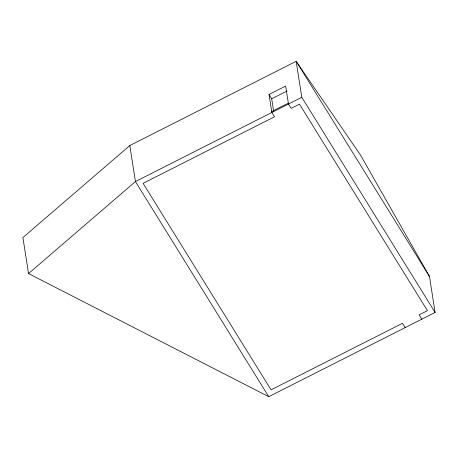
<?xml version="1.0" encoding="UTF-8"?>
<svg xmlns="http://www.w3.org/2000/svg" width="458" height="458" viewBox="0 0 458 458"><rect width="100%" height="100%" fill="white"/><g stroke="black" fill="none" stroke-linecap="round" stroke-linejoin="round"><path stroke-width="0.69" d="M129.803 145.558L22.9 237.565L28.539 273.575L268.749 396.691L435.1 312.442L429.461 276.437L360.692 155.371L296.154 61.309L129.803 145.558L135.442 181.563L268.749 396.691M28.539 273.575L135.442 181.563L301.788 97.314L296.154 61.309L429.461 276.437M405.158 327.607L402.49 323.302L271.073 389.861L143.096 183.337L274.514 116.784L271.846 112.479L269.029 94.48L285.66 86.052L288.483 104.058L291.151 108.357L299.463 104.143L427.446 310.667L419.127 314.881L421.789 319.18M273.621 111.094L271.691 98.779L287.097 90.982M271.709 111.58L288.34 103.153M301.788 97.314L435.1 312.442M269.029 94.48L271.691 98.779"/></g></svg>
